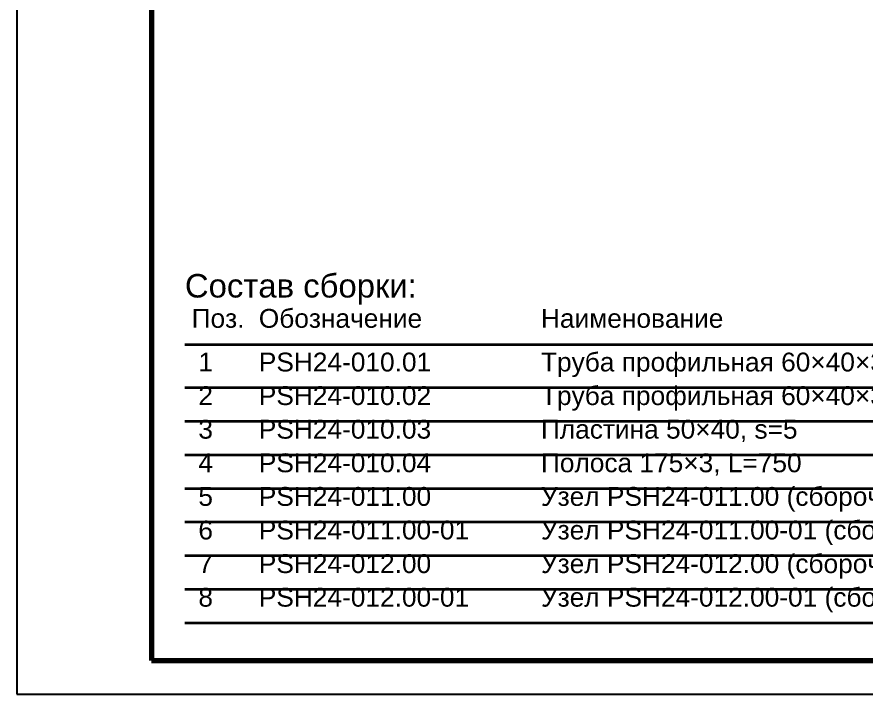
# Model space of a CAD drawing. Header units: millimetres. Extents: x 0 to 594, y 0 to 420.
# Drawn here: x 0 to 126.4, y 0 to 100.7 of the extents above; entities that cross this region are included whole.
import ezdxf

# ---------------------------------------------------------------- set-up
doc = ezdxf.new("R2010")
doc.units = ezdxf.units.MM
doc.styles.add('GOST', font='Arial')

msp = doc.modelspace()

# ---------------------------------------------------------------- linework, layer by layer
at = {"color": 8, "lineweight": 35}
for p, q in [((25, 52), (157, 52)), ((25, 45.6), (157, 45.6)), ((25, 40.6), (157, 40.6)), ((25, 35.6), (157, 35.6)), ((25, 30.6), (157, 30.6)), ((25, 25.6), (157, 25.6)), ((25, 20.6), (157, 20.6)), ((25, 15.6), (157, 15.6)), ((25, 10.6), (157, 10.6))]:
    msp.add_line(p, q, dxfattribs=at)
at = {"color": 7, "lineweight": 25}
msp.add_lwpolyline([(0, 0), (594, 0), (594, 420), (0, 420)], close=True, dxfattribs=at)
at = {"color": 7, "lineweight": 70}
msp.add_lwpolyline([(20, 5), (589, 5), (589, 415), (20, 415)], close=True, dxfattribs=at)

# ---------------------------------------------------------------- texts
at = {"color": 3, "style": 'GOST'}
for s, height, p in [('Состав сборки:', 3.5, (25, 59)), ('Поз.', 2.8, (26, 54.5)), ('Обозначение', 2.8, (36, 54.5)), ('Наименование', 2.8, (78, 54.5)), ('1', 2.8, (27, 48)), ('PSH24-010.01', 2.8, (36, 48)), ('Труба профильная 60×40×3,8, L=1337', 2.8, (78, 48)), ('2', 2.8, (27, 43)), ('PSH24-010.02', 2.8, (36, 43)), ('Труба профильная 60×40×3,6, L=1657', 2.8, (78, 43)), ('3', 2.8, (27, 38)), ('PSH24-010.03', 2.8, (36, 38)), ('Пластина 50×40, s=5', 2.8, (78, 38)), ('4', 2.8, (27, 33)), ('PSH24-010.04', 2.8, (36, 33)), ('Полоса 175×3, L=750', 2.8, (78, 33)), ('5', 2.8, (27, 28)), ('PSH24-011.00', 2.8, (36, 28)), ('Узел PSH24-011.00 (сборочная единица)', 2.8, (78, 28)), ('6', 2.8, (27, 23)), ('PSH24-011.00-01', 2.8, (36, 23)), ('Узел PSH24-011.00-01 (сборочная едини…', 2.8, (78, 23)), ('7', 2.8, (27, 18)), ('PSH24-012.00', 2.8, (36, 18)), ('Узел PSH24-012.00 (сборочная единица)', 2.8, (78, 18)), ('8', 2.8, (27, 13)), ('PSH24-012.00-01', 2.8, (36, 13)), ('Узел PSH24-012.00-01 (сборочная едини…', 2.8, (78, 13))]:
    msp.add_text(s, height=height, dxfattribs=at).set_placement(p)

doc.saveas('drawing.dxf')
